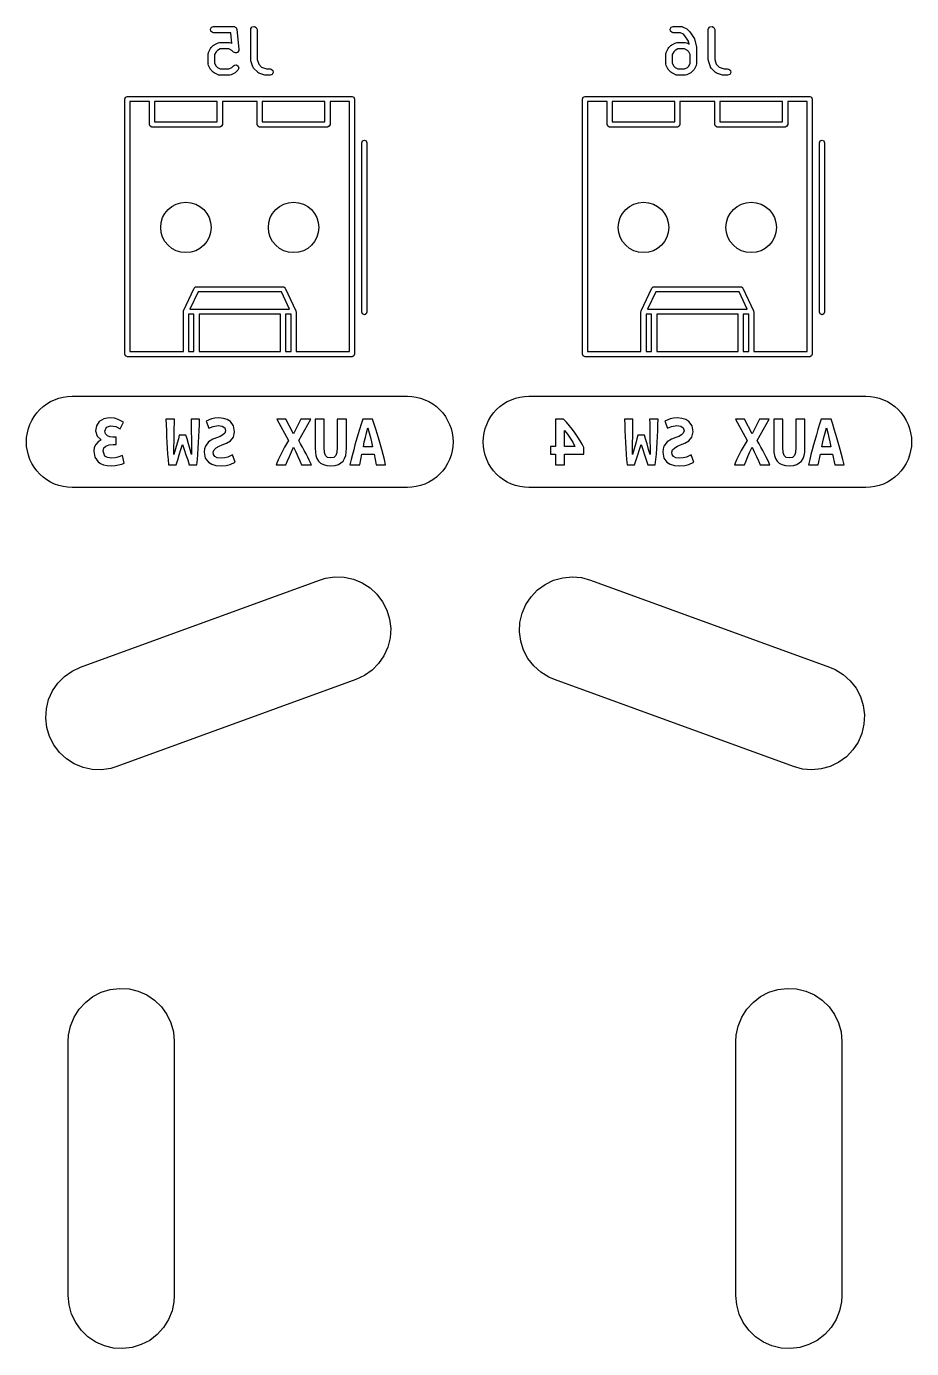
# Model space of a CAD drawing. Extents: x 15 to 417, y -164 to -100.
# Drawn here: x 396.29 to 417.17, y -131.25 to -100.05 of the extents above; entities that cross this region are included whole.
import ezdxf

# ---------------------------------------------------------------- set-up
doc = ezdxf.new("R2010")
doc.units = 0
doc.layers.add('BLACK', color=7, linetype='CONTINUOUS')

msp = doc.modelspace()

# ---------------------------------------------------------------- linework, layer by layer
at = {"layer": 'BLACK', "linetype": 'CONTINUOUS'}
for p, q in [((400.627, -100.114), (400.653, -100.07)), ((400.636, -100.165), (400.627, -100.114)), ((400.653, -100.07), (400.701, -100.052)), ((400.701, -100.052), (401.177, -100.052)), ((401.177, -100.052), (401.181, -100.053)), ((401.181, -100.053), (401.183, -100.053)), ((401.183, -100.053), (401.186, -100.054)), ((401.186, -100.054), (401.203, -100.057)), ((401.203, -100.057), (401.215, -100.067)), ((401.215, -100.067), (401.23, -100.074)), ((401.23, -100.074), (401.234, -100.083)), ((401.234, -100.083), (401.242, -100.09)), ((401.242, -100.09), (401.245, -100.106)), ((401.245, -100.106), (401.252, -100.12)), ((401.252, -100.12), (401.299, -100.596)), ((401.578, -100.127), (401.583, -100.102)), ((401.578, -100.842), (401.578, -100.127)), ((401.583, -100.102), (401.616, -100.062)), ((401.616, -100.062), (401.666, -100.054)), ((401.666, -100.054), (401.711, -100.079)), ((401.711, -100.079), (401.728, -100.127)), ((401.728, -100.127), (401.728, -100.829)), ((411.47, -100.114), (411.495, -100.07)), ((411.479, -100.165), (411.47, -100.114)), ((411.495, -100.07), (411.544, -100.052)), ((411.544, -100.052), (411.734, -100.052)), ((411.734, -100.052), (411.76, -100.057)), ((411.76, -100.057), (411.763, -100.06)), ((411.763, -100.06), (411.768, -100.06)), ((411.768, -100.06), (411.863, -100.108)), ((411.863, -100.108), (411.881, -100.121)), ((411.881, -100.121), (411.882, -100.122)), ((411.882, -100.122), (411.93, -100.17)), ((412.373, -100.127), (412.378, -100.102)), ((412.373, -100.842), (412.373, -100.127)), ((412.378, -100.102), (412.411, -100.062)), ((412.411, -100.062), (412.461, -100.054)), ((412.461, -100.054), (412.506, -100.079)), ((412.506, -100.079), (412.523, -100.127)), ((412.523, -100.127), (412.523, -100.829)), ((400.675, -100.198), (400.636, -100.165)), ((400.701, -100.202), (400.675, -100.198)), ((401.109, -100.202), (400.701, -100.202)), ((400.715, -100.489), (400.81, -100.441)), ((400.81, -100.441), (400.835, -100.434)), ((400.835, -100.434), (400.84, -100.435)), ((400.84, -100.435), (400.844, -100.433)), ((400.844, -100.433), (401.082, -100.433)), ((401.082, -100.433), (401.108, -100.438)), ((401.108, -100.438), (401.111, -100.441)), ((401.134, -100.451), (401.109, -100.202)), ((401.111, -100.441), (401.115, -100.441)), ((401.115, -100.441), (401.134, -100.451)), ((411.518, -100.198), (411.479, -100.165)), ((411.51, -100.489), (411.605, -100.441)), ((411.544, -100.202), (411.518, -100.198)), ((411.716, -100.202), (411.544, -100.202)), ((411.605, -100.441), (411.63, -100.434)), ((411.63, -100.434), (411.635, -100.435)), ((411.635, -100.435), (411.639, -100.433)), ((411.639, -100.433), (411.829, -100.433)), ((411.785, -100.237), (411.716, -100.202)), ((411.819, -100.27), (411.785, -100.237)), ((411.903, -100.396), (411.819, -100.27)), ((411.829, -100.433), (411.855, -100.438)), ((411.855, -100.438), (411.858, -100.441)), ((411.858, -100.441), (411.863, -100.441)), ((411.863, -100.441), (411.921, -100.47)), ((411.921, -100.47), (411.903, -100.396)), ((411.93, -100.17), (411.936, -100.179)), ((411.936, -100.179), (411.939, -100.181)), ((411.939, -100.181), (412.035, -100.324)), ((412.035, -100.324), (412.045, -100.347)), ((412.045, -100.347), (412.045, -100.347)), ((412.045, -100.347), (412.093, -100.538)), ((400.578, -100.699), (400.583, -100.673)), ((400.578, -100.937), (400.578, -100.699)), ((400.583, -100.673), (400.586, -100.67)), ((400.586, -100.665), (400.634, -100.57)), ((400.586, -100.67), (400.586, -100.665)), ((400.634, -100.57), (400.647, -100.552)), ((400.647, -100.552), (400.648, -100.551)), ((400.648, -100.551), (400.696, -100.503)), ((400.696, -100.503), (400.714, -100.49)), ((400.714, -100.49), (400.715, -100.489)), ((400.763, -100.648), (400.728, -100.717)), ((400.728, -100.717), (400.728, -100.919)), ((400.793, -100.618), (400.763, -100.648)), ((400.862, -100.583), (400.793, -100.618)), ((401.064, -100.583), (400.862, -100.583)), ((401.133, -100.618), (401.064, -100.583)), ((401.172, -100.657), (401.133, -100.618)), ((401.195, -100.668), (401.172, -100.657)), ((401.172, -100.657), (401.172, -100.657)), ((401.172, -100.657), (401.172, -100.657)), ((401.218, -100.678), (401.195, -100.668)), ((401.219, -100.678), (401.218, -100.678)), ((401.243, -100.672), (401.219, -100.678)), ((401.219, -100.678), (401.219, -100.678)), ((401.268, -100.665), (401.243, -100.672)), ((401.269, -100.664), (401.268, -100.665)), ((401.268, -100.665), (401.268, -100.665)), ((401.283, -100.644), (401.269, -100.664)), ((401.297, -100.623), (401.283, -100.644)), ((401.299, -100.596), (401.297, -100.622)), ((401.297, -100.622), (401.297, -100.622)), ((401.297, -100.622), (401.297, -100.623)), ((411.373, -100.699), (411.378, -100.673)), ((411.373, -100.937), (411.373, -100.699)), ((411.378, -100.673), (411.381, -100.67)), ((411.381, -100.665), (411.429, -100.57)), ((411.381, -100.67), (411.381, -100.665)), ((411.429, -100.57), (411.442, -100.552)), ((411.442, -100.552), (411.443, -100.551)), ((411.443, -100.551), (411.491, -100.503)), ((411.491, -100.503), (411.509, -100.49)), ((411.509, -100.49), (411.51, -100.489)), ((411.558, -100.648), (411.523, -100.717)), ((411.523, -100.717), (411.523, -100.919)), ((411.588, -100.618), (411.558, -100.648)), ((411.657, -100.583), (411.588, -100.618)), ((411.812, -100.583), (411.657, -100.583)), ((411.88, -100.618), (411.812, -100.583)), ((411.911, -100.648), (411.88, -100.618)), ((411.945, -100.717), (411.911, -100.648)), ((411.945, -100.919), (411.945, -100.717)), ((412.093, -100.538), (412.094, -100.553)), ((412.094, -100.553), (412.095, -100.556)), ((412.095, -100.556), (412.095, -100.937)), ((400.58, -100.941), (400.578, -100.937)), ((400.579, -100.945), (400.58, -100.941)), ((400.586, -100.97), (400.579, -100.945)), ((400.634, -101.066), (400.586, -100.97)), ((400.635, -101.067), (400.634, -101.066)), ((400.648, -101.085), (400.635, -101.067)), ((400.728, -100.919), (400.763, -100.988)), ((400.763, -100.988), (400.793, -101.018)), ((400.793, -101.018), (400.862, -101.052)), ((400.862, -101.052), (401.064, -101.052)), ((401.064, -101.052), (401.133, -101.018)), ((401.133, -101.018), (401.172, -100.979)), ((401.172, -100.979), (401.193, -100.964)), ((401.193, -100.964), (401.244, -100.96)), ((401.244, -100.96), (401.286, -100.989)), ((401.299, -101.039), (401.278, -101.085)), ((401.286, -100.989), (401.299, -101.039)), ((401.579, -100.843), (401.578, -100.842)), ((401.582, -100.865), (401.579, -100.843)), ((401.63, -101.008), (401.582, -100.865)), ((401.633, -101.012), (401.63, -101.008)), ((401.633, -101.016), (401.633, -101.012)), ((401.648, -101.038), (401.633, -101.016)), ((401.743, -101.133), (401.648, -101.038)), ((401.728, -100.829), (401.767, -100.944)), ((401.767, -100.944), (401.837, -101.014)), ((401.837, -101.014), (401.951, -101.052)), ((401.951, -101.052), (402.034, -101.052)), ((402.034, -101.052), (402.06, -101.057)), ((402.06, -101.057), (402.099, -101.09)), ((411.375, -100.941), (411.373, -100.937)), ((411.374, -100.945), (411.375, -100.941)), ((411.381, -100.97), (411.374, -100.945)), ((411.429, -101.066), (411.381, -100.97)), ((411.43, -101.067), (411.429, -101.066)), ((411.443, -101.085), (411.43, -101.067)), ((411.523, -100.919), (411.558, -100.988)), ((411.558, -100.988), (411.588, -101.018)), ((411.588, -101.018), (411.657, -101.052)), ((411.657, -101.052), (411.812, -101.052)), ((411.812, -101.052), (411.88, -101.018)), ((411.88, -101.018), (411.911, -100.988)), ((411.911, -100.988), (411.945, -100.919)), ((412.039, -101.066), (412.026, -101.084)), ((412.087, -100.97), (412.039, -101.066)), ((412.09, -100.963), (412.087, -100.966)), ((412.087, -100.966), (412.087, -100.97)), ((412.095, -100.937), (412.09, -100.963)), ((412.374, -100.843), (412.373, -100.842)), ((412.377, -100.865), (412.374, -100.843)), ((412.425, -101.008), (412.377, -100.865)), ((412.428, -101.012), (412.425, -101.008)), ((412.428, -101.016), (412.428, -101.012)), ((412.443, -101.038), (412.428, -101.016)), ((412.538, -101.133), (412.443, -101.038)), ((412.523, -100.829), (412.562, -100.944)), ((412.562, -100.944), (412.632, -101.014)), ((412.632, -101.014), (412.746, -101.052)), ((412.746, -101.052), (412.829, -101.052)), ((412.829, -101.052), (412.855, -101.057)), ((412.855, -101.057), (412.894, -101.09)), ((400.696, -101.133), (400.648, -101.085)), ((400.697, -101.133), (400.696, -101.133)), ((400.715, -101.147), (400.697, -101.133)), ((400.81, -101.194), (400.715, -101.147)), ((400.815, -101.195), (400.81, -101.194)), ((400.818, -101.198), (400.815, -101.195)), ((400.844, -101.202), (400.818, -101.198)), ((401.082, -101.202), (400.844, -101.202)), ((401.086, -101.201), (401.082, -101.202)), ((401.09, -101.202), (401.086, -101.201)), ((401.115, -101.194), (401.09, -101.202)), ((401.211, -101.147), (401.115, -101.194)), ((401.212, -101.146), (401.211, -101.147)), ((401.23, -101.133), (401.212, -101.146)), ((401.278, -101.085), (401.23, -101.133)), ((401.747, -101.135), (401.743, -101.133)), ((401.75, -101.139), (401.747, -101.135)), ((401.772, -101.151), (401.75, -101.139)), ((401.915, -101.199), (401.772, -101.151)), ((401.917, -101.198), (401.915, -101.199)), ((401.939, -101.202), (401.917, -101.198)), ((402.034, -101.202), (401.939, -101.202)), ((402.082, -101.185), (402.034, -101.202)), ((402.108, -101.14), (402.082, -101.185)), ((402.099, -101.09), (402.108, -101.14)), ((411.491, -101.133), (411.443, -101.085)), ((411.492, -101.133), (411.491, -101.133)), ((411.51, -101.147), (411.492, -101.133)), ((411.605, -101.194), (411.51, -101.147)), ((411.61, -101.195), (411.605, -101.194)), ((411.613, -101.198), (411.61, -101.195)), ((411.639, -101.202), (411.613, -101.198)), ((411.829, -101.202), (411.639, -101.202)), ((411.833, -101.201), (411.829, -101.202)), ((411.838, -101.202), (411.833, -101.201)), ((411.863, -101.194), (411.838, -101.202)), ((411.958, -101.147), (411.863, -101.194)), ((411.959, -101.146), (411.958, -101.147)), ((411.978, -101.133), (411.959, -101.146)), ((412.025, -101.085), (411.978, -101.133)), ((412.026, -101.084), (412.025, -101.085)), ((412.542, -101.135), (412.538, -101.133)), ((412.545, -101.139), (412.542, -101.135)), ((412.567, -101.151), (412.545, -101.139)), ((412.71, -101.199), (412.567, -101.151)), ((412.712, -101.198), (412.71, -101.199)), ((412.734, -101.202), (412.712, -101.198)), ((412.829, -101.202), (412.734, -101.202)), ((412.877, -101.185), (412.829, -101.202)), ((412.903, -101.14), (412.877, -101.185)), ((412.894, -101.09), (412.903, -101.14)), ((398.61, -101.765), (398.628, -101.723)), ((398.61, -107.785), (398.61, -101.765)), ((398.628, -101.723), (398.67, -101.705)), ((398.67, -101.705), (403.97, -101.705)), ((399.19, -101.825), (398.73, -101.825)), ((398.73, -101.825), (398.73, -107.725)), ((399.19, -102.365), (399.19, -101.825)), ((399.31, -101.825), (399.31, -102.305)), ((400.79, -101.825), (399.31, -101.825)), ((400.79, -102.305), (400.79, -101.825)), ((401.73, -101.825), (400.91, -101.825)), ((400.91, -101.825), (400.91, -102.365)), ((401.73, -102.365), (401.73, -101.825)), ((401.85, -101.825), (401.85, -102.305)), ((403.33, -101.825), (401.85, -101.825)), ((403.33, -102.305), (403.33, -101.825)), ((403.91, -101.825), (403.45, -101.825)), ((403.45, -101.825), (403.45, -102.365)), ((403.91, -107.725), (403.91, -101.825)), ((403.97, -101.705), (404.012, -101.723)), ((404.012, -101.723), (404.03, -101.765)), ((404.03, -101.765), (404.03, -107.785)), ((409.405, -101.765), (409.423, -101.723)), ((409.405, -107.785), (409.405, -101.765)), ((409.423, -101.723), (409.465, -101.705)), ((409.465, -101.705), (414.765, -101.705)), ((409.985, -101.825), (409.525, -101.825)), ((409.525, -101.825), (409.525, -107.725)), ((409.985, -102.365), (409.985, -101.825)), ((410.105, -101.825), (410.105, -102.305)), ((411.585, -101.825), (410.105, -101.825)), ((411.585, -102.305), (411.585, -101.825)), ((412.525, -101.825), (411.705, -101.825)), ((411.705, -101.825), (411.705, -102.365)), ((412.525, -102.365), (412.525, -101.825)), ((412.645, -101.825), (412.645, -102.305)), ((414.125, -101.825), (412.645, -101.825)), ((414.125, -102.305), (414.125, -101.825)), ((414.705, -101.825), (414.245, -101.825)), ((414.245, -101.825), (414.245, -102.365)), ((414.705, -107.725), (414.705, -101.825)), ((414.765, -101.705), (414.807, -101.723)), ((414.807, -101.723), (414.825, -101.765)), ((414.825, -101.765), (414.825, -107.785)), ((399.31, -102.305), (400.79, -102.305)), ((401.85, -102.305), (403.33, -102.305)), ((410.105, -102.305), (411.585, -102.305)), ((412.645, -102.305), (414.125, -102.305)), ((399.208, -102.407), (399.19, -102.365)), ((399.25, -102.425), (399.208, -102.407)), ((400.85, -102.425), (399.25, -102.425)), ((400.892, -102.407), (400.85, -102.425)), ((400.91, -102.365), (400.892, -102.407)), ((401.748, -102.407), (401.73, -102.365)), ((401.79, -102.425), (401.748, -102.407)), ((403.39, -102.425), (401.79, -102.425)), ((403.432, -102.407), (403.39, -102.425)), ((403.45, -102.365), (403.432, -102.407)), ((410.003, -102.407), (409.985, -102.365)), ((410.045, -102.425), (410.003, -102.407)), ((411.645, -102.425), (410.045, -102.425)), ((411.687, -102.407), (411.645, -102.425)), ((411.705, -102.365), (411.687, -102.407)), ((412.543, -102.407), (412.525, -102.365)), ((412.585, -102.425), (412.543, -102.407)), ((414.185, -102.425), (412.585, -102.425)), ((414.227, -102.407), (414.185, -102.425)), ((414.245, -102.365), (414.227, -102.407)), ((404.2, -102.795), (404.218, -102.753)), ((404.2, -106.795), (404.2, -102.795)), ((404.218, -102.753), (404.26, -102.735)), ((404.26, -102.735), (404.302, -102.753)), ((404.302, -102.753), (404.32, -102.795)), ((404.32, -102.795), (404.32, -106.795)), ((414.995, -102.795), (415.013, -102.753)), ((414.995, -106.795), (414.995, -102.795)), ((415.013, -102.753), (415.055, -102.735)), ((415.055, -102.735), (415.097, -102.753)), ((415.097, -102.753), (415.115, -102.795)), ((415.115, -102.795), (415.115, -106.795)), ((399.996, -106.759), (400.246, -106.229)), ((400.338, -106.315), (400.145, -106.725)), ((400.246, -106.229), (400.254, -106.222)), ((400.254, -106.222), (400.258, -106.213)), ((400.258, -106.213), (400.27, -106.207)), ((400.27, -106.207), (400.28, -106.199)), ((400.28, -106.199), (400.29, -106.199)), ((400.29, -106.199), (400.3, -106.195)), ((400.3, -106.195), (402.34, -106.195)), ((402.302, -106.315), (400.338, -106.315)), ((402.495, -106.725), (402.302, -106.315)), ((402.34, -106.195), (402.35, -106.199)), ((402.35, -106.199), (402.36, -106.199)), ((402.36, -106.199), (402.37, -106.207)), ((402.37, -106.207), (402.382, -106.213)), ((402.382, -106.213), (402.386, -106.222)), ((402.386, -106.222), (402.394, -106.229)), ((402.394, -106.229), (402.644, -106.759)), ((410.791, -106.759), (411.041, -106.229)), ((411.133, -106.315), (410.94, -106.725)), ((411.041, -106.229), (411.049, -106.222)), ((411.049, -106.222), (411.053, -106.213)), ((411.053, -106.213), (411.065, -106.207)), ((411.065, -106.207), (411.075, -106.199)), ((411.075, -106.199), (411.085, -106.199)), ((411.085, -106.199), (411.095, -106.195)), ((411.095, -106.195), (413.135, -106.195)), ((413.097, -106.315), (411.133, -106.315)), ((413.29, -106.725), (413.097, -106.315)), ((413.135, -106.195), (413.145, -106.199)), ((413.145, -106.199), (413.155, -106.199)), ((413.155, -106.199), (413.165, -106.207)), ((413.165, -106.207), (413.177, -106.213)), ((413.177, -106.213), (413.181, -106.222)), ((413.181, -106.222), (413.189, -106.229)), ((413.189, -106.229), (413.439, -106.759)), ((399.99, -106.785), (399.995, -106.773)), ((399.99, -107.725), (399.99, -106.785)), ((399.995, -106.773), (399.996, -106.759)), ((400.11, -106.845), (400.11, -107.725)), ((400.24, -106.845), (400.11, -106.845)), ((400.145, -106.725), (402.495, -106.725)), ((400.24, -107.725), (400.24, -106.845)), ((400.36, -106.845), (400.36, -107.725)), ((402.28, -106.845), (400.36, -106.845)), ((402.28, -107.725), (402.28, -106.845)), ((402.4, -106.845), (402.4, -107.725)), ((402.53, -106.845), (402.4, -106.845)), ((402.53, -107.725), (402.53, -106.845)), ((402.644, -106.759), (402.645, -106.773)), ((402.645, -106.773), (402.65, -106.785)), ((402.65, -106.785), (402.65, -107.725)), ((404.218, -106.837), (404.2, -106.795)), ((404.26, -106.855), (404.218, -106.837)), ((404.302, -106.837), (404.26, -106.855)), ((404.32, -106.795), (404.302, -106.837)), ((410.785, -106.785), (410.79, -106.773)), ((410.785, -107.725), (410.785, -106.785)), ((410.79, -106.773), (410.791, -106.759)), ((410.905, -106.845), (410.905, -107.725)), ((411.035, -106.845), (410.905, -106.845)), ((410.94, -106.725), (413.29, -106.725)), ((411.035, -107.725), (411.035, -106.845)), ((411.155, -106.845), (411.155, -107.725)), ((413.075, -106.845), (411.155, -106.845)), ((413.075, -107.725), (413.075, -106.845)), ((413.195, -106.845), (413.195, -107.725)), ((413.325, -106.845), (413.195, -106.845)), ((413.325, -107.725), (413.325, -106.845)), ((413.439, -106.759), (413.44, -106.773)), ((413.44, -106.773), (413.445, -106.785)), ((413.445, -106.785), (413.445, -107.725)), ((415.013, -106.837), (414.995, -106.795)), ((415.055, -106.855), (415.013, -106.837)), ((415.097, -106.837), (415.055, -106.855)), ((415.115, -106.795), (415.097, -106.837)), ((398.628, -107.827), (398.61, -107.785)), ((398.67, -107.845), (398.628, -107.827)), ((403.97, -107.845), (398.67, -107.845)), ((398.73, -107.725), (399.99, -107.725)), ((400.11, -107.725), (400.24, -107.725)), ((400.36, -107.725), (402.28, -107.725)), ((402.4, -107.725), (402.53, -107.725)), ((402.65, -107.725), (403.91, -107.725)), ((404.012, -107.827), (403.97, -107.845)), ((404.03, -107.785), (404.012, -107.827)), ((409.423, -107.827), (409.405, -107.785)), ((409.465, -107.845), (409.423, -107.827)), ((414.765, -107.845), (409.465, -107.845)), ((409.525, -107.725), (410.785, -107.725)), ((410.905, -107.725), (411.035, -107.725)), ((411.155, -107.725), (413.075, -107.725)), ((413.195, -107.725), (413.325, -107.725)), ((413.445, -107.725), (414.705, -107.725)), ((414.807, -107.827), (414.765, -107.845)), ((414.825, -107.785), (414.807, -107.827)), ((396.858, -108.905), (396.953, -108.86)), ((396.953, -108.86), (397.053, -108.825)), ((397.053, -108.825), (397.155, -108.799)), ((397.155, -108.799), (397.26, -108.784)), ((397.26, -108.784), (397.366, -108.778)), ((397.366, -108.778), (405.274, -108.778)), ((405.274, -108.778), (405.38, -108.784)), ((405.38, -108.784), (405.485, -108.799)), ((405.485, -108.799), (405.587, -108.825)), ((405.587, -108.825), (405.687, -108.86)), ((405.687, -108.86), (405.782, -108.905)), ((407.632, -108.905), (407.728, -108.86)), ((407.728, -108.86), (407.827, -108.825)), ((407.827, -108.825), (407.93, -108.799)), ((407.93, -108.799), (408.034, -108.784)), ((408.034, -108.784), (408.14, -108.778)), ((408.14, -108.778), (416.09, -108.778)), ((416.09, -108.778), (416.196, -108.784)), ((416.196, -108.784), (416.3, -108.799)), ((416.3, -108.799), (416.403, -108.825)), ((416.403, -108.825), (416.502, -108.86)), ((416.502, -108.86), (416.598, -108.905)), ((396.47, -109.257), (396.533, -109.172)), ((396.533, -109.172), (396.604, -109.094)), ((396.604, -109.094), (396.682, -109.023)), ((396.682, -109.023), (396.767, -108.96)), ((396.767, -108.96), (396.858, -108.905)), ((405.782, -108.905), (405.873, -108.96)), ((405.873, -108.96), (405.958, -109.023)), ((405.958, -109.023), (406.036, -109.094)), ((406.036, -109.094), (406.107, -109.172)), ((406.107, -109.172), (406.17, -109.257)), ((407.244, -109.257), (407.307, -109.172)), ((407.307, -109.172), (407.378, -109.094)), ((407.378, -109.094), (407.457, -109.023)), ((407.457, -109.023), (407.541, -108.96)), ((407.541, -108.96), (407.632, -108.905)), ((416.598, -108.905), (416.689, -108.96)), ((416.689, -108.96), (416.773, -109.023)), ((416.773, -109.023), (416.852, -109.094)), ((416.852, -109.094), (416.923, -109.172)), ((416.923, -109.172), (416.986, -109.257)), ((396.335, -109.542), (396.371, -109.443)), ((396.371, -109.443), (396.416, -109.347)), ((396.416, -109.347), (396.47, -109.257)), ((397.941, -109.474), (397.92, -109.595)), ((398.006, -109.377), (397.941, -109.474)), ((398.117, -109.314), (398.006, -109.377)), ((398.19, -109.297), (398.117, -109.314)), ((398.174, -109.508), (398.273, -109.474)), ((398.275, -109.291), (398.19, -109.297)), ((398.273, -109.474), (398.394, -109.494)), ((398.367, -109.299), (398.275, -109.291)), ((398.45, -109.323), (398.367, -109.299)), ((398.394, -109.494), (398.498, -109.544)), ((398.575, -109.387), (398.45, -109.323)), ((398.498, -109.544), (398.575, -109.387)), ((399.778, -109.315), (399.579, -109.315)), ((399.579, -109.315), (399.584, -109.45)), ((399.584, -109.45), (399.589, -109.589)), ((399.776, -109.529), (399.778, -109.42)), ((399.778, -109.42), (399.778, -109.315)), ((400.372, -109.315), (400.173, -109.315)), ((400.173, -109.315), (400.174, -109.42)), ((400.174, -109.42), (400.176, -109.528)), ((400.363, -109.587), (400.368, -109.449)), ((400.368, -109.449), (400.372, -109.315)), ((400.656, -109.314), (400.531, -109.364)), ((400.531, -109.364), (400.594, -109.53)), ((400.594, -109.53), (400.69, -109.488)), ((400.736, -109.297), (400.656, -109.314)), ((400.69, -109.488), (400.814, -109.471)), ((400.829, -109.291), (400.736, -109.297)), ((400.814, -109.471), (400.909, -109.485)), ((400.936, -109.3), (400.829, -109.291)), ((400.909, -109.485), (400.966, -109.526)), ((401.027, -109.329), (400.936, -109.3)), ((401.101, -109.377), (401.027, -109.329)), ((401.175, -109.479), (401.101, -109.377)), ((401.2, -109.614), (401.175, -109.479)), ((402.411, -109.315), (402.195, -109.315)), ((402.195, -109.315), (402.471, -109.82)), ((402.591, -109.661), (402.411, -109.315)), ((402.762, -109.315), (402.591, -109.661)), ((402.712, -109.825), (402.995, -109.315)), ((402.995, -109.315), (402.762, -109.315)), ((403.314, -109.315), (403.099, -109.315)), ((403.099, -109.315), (403.099, -110.005)), ((403.314, -109.989), (403.314, -109.315)), ((403.836, -109.315), (403.62, -109.315)), ((403.62, -109.315), (403.62, -109.991)), ((403.836, -110.005), (403.836, -109.315)), ((404.182, -109.436), (404.144, -109.56)), ((404.221, -109.315), (404.182, -109.436)), ((404.455, -109.315), (404.221, -109.315)), ((404.492, -109.435), (404.455, -109.315)), ((404.529, -109.558), (404.492, -109.435)), ((406.17, -109.257), (406.224, -109.347)), ((406.224, -109.347), (406.269, -109.443)), ((406.269, -109.443), (406.305, -109.542)), ((407.109, -109.542), (407.145, -109.443)), ((407.145, -109.443), (407.19, -109.347)), ((407.19, -109.347), (407.244, -109.257)), ((408.769, -109.315), (408.769, -109.965)), ((408.961, -109.315), (408.769, -109.315)), ((409.031, -109.39), (408.961, -109.315)), ((409.101, -109.473), (409.031, -109.39)), ((409.169, -109.562), (409.101, -109.473)), ((410.594, -109.315), (410.395, -109.315)), ((410.395, -109.315), (410.4, -109.45)), ((410.4, -109.45), (410.405, -109.589)), ((410.592, -109.529), (410.594, -109.42)), ((410.594, -109.42), (410.594, -109.315)), ((411.188, -109.315), (410.989, -109.315)), ((410.989, -109.315), (410.99, -109.42)), ((410.99, -109.42), (410.992, -109.528)), ((411.179, -109.587), (411.184, -109.449)), ((411.184, -109.449), (411.188, -109.315)), ((411.472, -109.314), (411.347, -109.364)), ((411.347, -109.364), (411.41, -109.53)), ((411.41, -109.53), (411.506, -109.488)), ((411.552, -109.297), (411.472, -109.314)), ((411.506, -109.488), (411.63, -109.471)), ((411.645, -109.291), (411.552, -109.297)), ((411.63, -109.471), (411.725, -109.485)), ((411.752, -109.3), (411.645, -109.291)), ((411.725, -109.485), (411.782, -109.526)), ((411.843, -109.329), (411.752, -109.3)), ((411.917, -109.377), (411.843, -109.329)), ((411.991, -109.479), (411.917, -109.377)), ((412.015, -109.614), (411.991, -109.479)), ((413.227, -109.315), (413.011, -109.315)), ((413.011, -109.315), (413.287, -109.82)), ((413.407, -109.661), (413.227, -109.315)), ((413.578, -109.315), (413.407, -109.661)), ((413.528, -109.825), (413.811, -109.315)), ((413.811, -109.315), (413.578, -109.315)), ((414.13, -109.315), (413.915, -109.315)), ((413.915, -109.315), (413.915, -110.005)), ((414.13, -109.989), (414.13, -109.315)), ((414.652, -109.315), (414.436, -109.315)), ((414.436, -109.315), (414.436, -109.991)), ((414.652, -110.005), (414.652, -109.315)), ((414.998, -109.436), (414.96, -109.56)), ((415.036, -109.315), (414.998, -109.436)), ((415.27, -109.315), (415.036, -109.315)), ((415.307, -109.435), (415.27, -109.315)), ((415.345, -109.558), (415.307, -109.435)), ((416.986, -109.257), (417.04, -109.347)), ((417.04, -109.347), (417.085, -109.443)), ((417.085, -109.443), (417.121, -109.542)), ((396.289, -109.855), (396.294, -109.749)), ((396.294, -109.749), (396.31, -109.645)), ((396.31, -109.645), (396.335, -109.542)), ((397.92, -109.595), (397.957, -109.719)), ((397.957, -109.719), (398.055, -109.81)), ((398.055, -109.81), (397.98, -109.853)), ((398.138, -109.602), (398.174, -109.508)), ((398.155, -109.668), (398.138, -109.602)), ((398.198, -109.71), (398.155, -109.668)), ((398.257, -109.733), (398.198, -109.71)), ((398.323, -109.74), (398.257, -109.733)), ((398.404, -109.74), (398.323, -109.74)), ((398.404, -109.918), (398.404, -109.74)), ((399.589, -109.589), (399.595, -109.729)), ((399.595, -109.729), (399.602, -109.868)), ((399.771, -109.856), (399.773, -109.748)), ((399.773, -109.748), (399.775, -109.64)), ((399.775, -109.64), (399.776, -109.529)), ((399.874, -109.78), (399.844, -109.888)), ((399.895, -109.698), (399.874, -109.78)), ((400.052, -109.698), (399.895, -109.698)), ((400.077, -109.783), (400.052, -109.698)), ((400.111, -109.902), (400.077, -109.783)), ((400.176, -109.528), (400.178, -109.638)), ((400.178, -109.638), (400.18, -109.748)), ((400.18, -109.748), (400.181, -109.855)), ((400.35, -109.866), (400.357, -109.727)), ((400.357, -109.727), (400.363, -109.587)), ((400.689, -109.793), (400.587, -109.856)), ((400.794, -109.75), (400.689, -109.793)), ((400.862, -109.724), (400.794, -109.75)), ((400.923, -109.692), (400.862, -109.724)), ((400.967, -109.65), (400.923, -109.692)), ((400.966, -109.526), (400.985, -109.595)), ((400.985, -109.595), (400.967, -109.65)), ((401.101, -109.829), (401.172, -109.742)), ((401.172, -109.742), (401.2, -109.614)), ((404.106, -109.688), (404.068, -109.819)), ((404.144, -109.56), (404.106, -109.688)), ((404.259, -109.857), (404.283, -109.749)), ((404.283, -109.749), (404.31, -109.641)), ((404.31, -109.641), (404.343, -109.525)), ((404.343, -109.525), (404.375, -109.641)), ((404.375, -109.641), (404.403, -109.749)), ((404.403, -109.749), (404.427, -109.857)), ((404.567, -109.684), (404.529, -109.558)), ((404.606, -109.814), (404.567, -109.684)), ((406.305, -109.542), (406.33, -109.645)), ((406.33, -109.645), (406.346, -109.749)), ((406.346, -109.749), (406.351, -109.855)), ((407.063, -109.855), (407.068, -109.749)), ((407.068, -109.749), (407.084, -109.645)), ((407.084, -109.645), (407.109, -109.542)), ((408.984, -109.965), (408.984, -109.584)), ((408.984, -109.584), (409.049, -109.67)), ((409.049, -109.67), (409.114, -109.765)), ((409.114, -109.765), (409.176, -109.865)), ((409.234, -109.652), (409.169, -109.562)), ((409.294, -109.742), (409.234, -109.652)), ((409.349, -109.83), (409.294, -109.742)), ((410.405, -109.589), (410.411, -109.729)), ((410.411, -109.729), (410.418, -109.868)), ((410.587, -109.856), (410.589, -109.748)), ((410.589, -109.748), (410.591, -109.64)), ((410.591, -109.64), (410.592, -109.529)), ((410.69, -109.78), (410.66, -109.888)), ((410.711, -109.698), (410.69, -109.78)), ((410.868, -109.698), (410.711, -109.698)), ((410.893, -109.783), (410.868, -109.698)), ((410.927, -109.902), (410.893, -109.783)), ((410.992, -109.528), (410.994, -109.638)), ((410.994, -109.638), (410.996, -109.748)), ((410.996, -109.748), (410.997, -109.855)), ((411.166, -109.866), (411.173, -109.727)), ((411.173, -109.727), (411.179, -109.587)), ((411.505, -109.793), (411.403, -109.856)), ((411.61, -109.75), (411.505, -109.793)), ((411.678, -109.724), (411.61, -109.75)), ((411.739, -109.692), (411.678, -109.724)), ((411.783, -109.65), (411.739, -109.692)), ((411.782, -109.526), (411.801, -109.595)), ((411.801, -109.595), (411.783, -109.65)), ((411.917, -109.829), (411.988, -109.742)), ((411.988, -109.742), (412.015, -109.614)), ((414.922, -109.688), (414.884, -109.819)), ((414.96, -109.56), (414.922, -109.688)), ((415.075, -109.857), (415.098, -109.749)), ((415.098, -109.749), (415.126, -109.641)), ((415.126, -109.641), (415.159, -109.525)), ((415.159, -109.525), (415.191, -109.641)), ((415.191, -109.641), (415.219, -109.749)), ((415.219, -109.749), (415.243, -109.857)), ((415.383, -109.684), (415.345, -109.558)), ((415.422, -109.814), (415.383, -109.684)), ((417.121, -109.542), (417.146, -109.645)), ((417.146, -109.645), (417.162, -109.749)), ((417.162, -109.749), (417.167, -109.855)), ((396.294, -109.961), (396.289, -109.855)), ((396.31, -110.065), (396.294, -109.961)), ((396.335, -110.168), (396.31, -110.065)), ((397.89, -109.987), (397.878, -110.075)), ((397.878, -110.075), (397.903, -110.213)), ((397.924, -109.913), (397.89, -109.987)), ((397.98, -109.853), (397.924, -109.913)), ((398.096, -110.072), (398.113, -109.999)), ((398.141, -110.189), (398.096, -110.072)), ((398.113, -109.999), (398.165, -109.952)), ((398.165, -109.952), (398.242, -109.926)), ((398.242, -109.926), (398.337, -109.918)), ((398.337, -109.918), (398.404, -109.918)), ((399.602, -109.868), (399.609, -110.006)), ((399.609, -110.006), (399.618, -110.141)), ((399.768, -110.061), (399.769, -109.961)), ((399.807, -110.016), (399.768, -110.155)), ((399.768, -110.155), (399.768, -110.061)), ((399.769, -109.961), (399.771, -109.856)), ((399.844, -109.888), (399.807, -110.016)), ((399.895, -110.16), (399.933, -110.036)), ((399.933, -110.036), (399.972, -109.918)), ((399.972, -109.918), (400.011, -110.033)), ((400.011, -110.033), (400.052, -110.157)), ((400.149, -110.033), (400.111, -109.902)), ((400.185, -110.155), (400.149, -110.033)), ((400.181, -109.855), (400.183, -109.961)), ((400.183, -109.961), (400.185, -110.061)), ((400.185, -110.061), (400.185, -110.155)), ((400.332, -110.141), (400.341, -110.004)), ((400.341, -110.004), (400.35, -109.866)), ((400.489, -110.02), (400.482, -110.101)), ((400.482, -110.101), (400.506, -110.236)), ((400.511, -109.954), (400.489, -110.02)), ((400.587, -109.856), (400.511, -109.954)), ((400.697, -110.099), (400.716, -110.04)), ((400.704, -110.151), (400.697, -110.099)), ((400.716, -110.04), (400.765, -109.994)), ((400.765, -109.994), (400.831, -109.957)), ((400.831, -109.957), (400.904, -109.927)), ((400.904, -109.927), (401.006, -109.886)), ((401.006, -109.886), (401.101, -109.829)), ((402.334, -110.058), (402.294, -110.137)), ((402.378, -109.977), (402.334, -110.058)), ((402.424, -109.897), (402.378, -109.977)), ((402.471, -109.82), (402.424, -109.897)), ((402.491, -110.199), (402.54, -110.091)), ((402.54, -110.091), (402.591, -109.982)), ((402.591, -109.982), (402.642, -110.087)), ((402.642, -110.087), (402.693, -110.196)), ((402.755, -109.902), (402.712, -109.825)), ((402.799, -109.982), (402.755, -109.902)), ((402.843, -110.062), (402.799, -109.982)), ((402.886, -110.14), (402.843, -110.062)), ((403.099, -110.005), (403.104, -110.095)), ((403.104, -110.095), (403.117, -110.176)), ((403.321, -110.104), (403.314, -109.989)), ((403.346, -110.179), (403.321, -110.104)), ((403.613, -110.106), (403.589, -110.18)), ((403.62, -109.991), (403.613, -110.106)), ((403.819, -110.176), (403.832, -110.095)), ((403.832, -110.095), (403.836, -110.005)), ((404.008, -110.039), (403.978, -110.155)), ((404.038, -109.928), (404.008, -110.039)), ((404.068, -109.819), (404.038, -109.928)), ((404.238, -109.969), (404.259, -109.857)), ((404.449, -109.969), (404.238, -109.969)), ((404.427, -109.857), (404.449, -109.969)), ((404.638, -109.921), (404.606, -109.814)), ((404.669, -110.033), (404.638, -109.921)), ((404.7, -110.15), (404.669, -110.033)), ((406.33, -110.065), (406.305, -110.168)), ((406.346, -109.961), (406.33, -110.065)), ((406.351, -109.855), (406.346, -109.961)), ((407.068, -109.961), (407.063, -109.855)), ((407.084, -110.065), (407.068, -109.961)), ((407.109, -110.168), (407.084, -110.065)), ((408.769, -109.965), (408.652, -109.965)), ((408.652, -109.965), (408.652, -110.141)), ((409.228, -109.965), (408.984, -109.965)), ((409.176, -109.865), (409.228, -109.965)), ((409.397, -109.912), (409.349, -109.83)), ((409.435, -109.984), (409.397, -109.912)), ((409.435, -110.141), (409.435, -109.984)), ((410.418, -109.868), (410.425, -110.006)), ((410.425, -110.006), (410.434, -110.141)), ((410.584, -110.061), (410.585, -109.961)), ((410.623, -110.016), (410.584, -110.155)), ((410.584, -110.155), (410.584, -110.061)), ((410.585, -109.961), (410.587, -109.856)), ((410.66, -109.888), (410.623, -110.016)), ((410.711, -110.16), (410.749, -110.036)), ((410.749, -110.036), (410.788, -109.918)), ((410.788, -109.918), (410.827, -110.033)), ((410.827, -110.033), (410.868, -110.157)), ((410.965, -110.033), (410.927, -109.902)), ((411.001, -110.155), (410.965, -110.033)), ((410.997, -109.855), (410.999, -109.961)), ((410.999, -109.961), (411, -110.061)), ((411, -110.061), (411.001, -110.155)), ((411.148, -110.141), (411.157, -110.004)), ((411.157, -110.004), (411.166, -109.866)), ((411.305, -110.02), (411.298, -110.101)), ((411.298, -110.101), (411.322, -110.236)), ((411.327, -109.954), (411.305, -110.02)), ((411.403, -109.856), (411.327, -109.954)), ((411.513, -110.099), (411.532, -110.04)), ((411.52, -110.151), (411.513, -110.099)), ((411.532, -110.04), (411.581, -109.994)), ((411.581, -109.994), (411.647, -109.957)), ((411.647, -109.957), (411.72, -109.927)), ((411.72, -109.927), (411.822, -109.886)), ((411.822, -109.886), (411.917, -109.829)), ((413.15, -110.058), (413.109, -110.137)), ((413.194, -109.977), (413.15, -110.058)), ((413.24, -109.897), (413.194, -109.977)), ((413.287, -109.82), (413.24, -109.897)), ((413.307, -110.199), (413.356, -110.091)), ((413.356, -110.091), (413.407, -109.982)), ((413.407, -109.982), (413.458, -110.087)), ((413.458, -110.087), (413.509, -110.196)), ((413.57, -109.902), (413.528, -109.825)), ((413.615, -109.982), (413.57, -109.902)), ((413.659, -110.062), (413.615, -109.982)), ((413.701, -110.14), (413.659, -110.062)), ((413.915, -110.005), (413.92, -110.095)), ((413.92, -110.095), (413.933, -110.176)), ((414.137, -110.104), (414.13, -109.989)), ((414.162, -110.179), (414.137, -110.104)), ((414.429, -110.106), (414.405, -110.18)), ((414.436, -109.991), (414.429, -110.106)), ((414.635, -110.176), (414.648, -110.095)), ((414.648, -110.095), (414.652, -110.005)), ((414.824, -110.039), (414.794, -110.155)), ((414.853, -109.928), (414.824, -110.039)), ((414.884, -109.819), (414.853, -109.928)), ((415.054, -109.969), (415.075, -109.857)), ((415.265, -109.969), (415.054, -109.969)), ((415.243, -109.857), (415.265, -109.969)), ((415.454, -109.921), (415.422, -109.814)), ((415.485, -110.033), (415.454, -109.921)), ((415.516, -110.15), (415.485, -110.033)), ((417.146, -110.065), (417.121, -110.168)), ((417.162, -109.961), (417.146, -110.065)), ((417.167, -109.855), (417.162, -109.961)), ((396.371, -110.267), (396.335, -110.168)), ((396.416, -110.363), (396.371, -110.267)), ((396.47, -110.453), (396.416, -110.363)), ((397.903, -110.213), (397.978, -110.322)), ((397.978, -110.322), (398.035, -110.363)), ((398.035, -110.363), (398.107, -110.394)), ((398.107, -110.394), (398.193, -110.413)), ((398.202, -110.224), (398.141, -110.189)), ((398.193, -110.413), (398.294, -110.419)), ((398.295, -110.236), (398.202, -110.224)), ((398.294, -110.419), (398.378, -110.413)), ((398.378, -110.231), (398.295, -110.236)), ((398.448, -110.216), (398.378, -110.231)), ((398.378, -110.413), (398.464, -110.398)), ((398.552, -110.18), (398.448, -110.216)), ((398.464, -110.398), (398.54, -110.379)), ((398.54, -110.379), (398.594, -110.36)), ((398.594, -110.36), (398.552, -110.18)), ((399.618, -110.141), (399.629, -110.272)), ((399.629, -110.272), (399.64, -110.396)), ((399.64, -110.396), (399.818, -110.396)), ((399.818, -110.396), (399.857, -110.282)), ((399.857, -110.282), (399.895, -110.16)), ((400.052, -110.157), (400.092, -110.282)), ((400.092, -110.282), (400.129, -110.396)), ((400.129, -110.396), (400.307, -110.396)), ((400.307, -110.396), (400.32, -110.272)), ((400.32, -110.272), (400.332, -110.141)), ((400.506, -110.236), (400.58, -110.336)), ((400.58, -110.336), (400.658, -110.382)), ((400.658, -110.382), (400.757, -110.41)), ((400.733, -110.196), (400.704, -110.151)), ((400.79, -110.228), (400.733, -110.196)), ((400.757, -110.41), (400.88, -110.419)), ((400.88, -110.239), (400.79, -110.228)), ((400.967, -110.233), (400.88, -110.239)), ((400.88, -110.419), (401.001, -110.412)), ((401.04, -110.215), (400.967, -110.233)), ((401.001, -110.412), (401.095, -110.39)), ((401.152, -110.162), (401.04, -110.215)), ((401.095, -110.39), (401.215, -110.337)), ((401.215, -110.337), (401.152, -110.162)), ((402.225, -110.282), (402.177, -110.396)), ((402.177, -110.396), (402.41, -110.396)), ((402.257, -110.212), (402.225, -110.282)), ((402.294, -110.137), (402.257, -110.212)), ((402.41, -110.396), (402.447, -110.302)), ((402.447, -110.302), (402.491, -110.199)), ((402.693, -110.196), (402.74, -110.302)), ((402.74, -110.302), (402.78, -110.396)), ((402.78, -110.396), (403.012, -110.396)), ((402.925, -110.214), (402.886, -110.14)), ((402.961, -110.283), (402.925, -110.214)), ((403.012, -110.396), (402.961, -110.283)), ((403.117, -110.176), (403.141, -110.247)), ((403.141, -110.247), (403.178, -110.307)), ((403.178, -110.307), (403.229, -110.355)), ((403.229, -110.355), (403.293, -110.39)), ((403.293, -110.39), (403.374, -110.412)), ((403.393, -110.22), (403.346, -110.179)), ((403.374, -110.412), (403.471, -110.419)), ((403.468, -110.232), (403.393, -110.22)), ((403.543, -110.22), (403.468, -110.232)), ((403.471, -110.419), (403.568, -110.412)), ((403.589, -110.18), (403.543, -110.22)), ((403.568, -110.412), (403.647, -110.39)), ((403.647, -110.39), (403.76, -110.307)), ((403.76, -110.307), (403.795, -110.247)), ((403.795, -110.247), (403.819, -110.176)), ((403.949, -110.274), (403.92, -110.396)), ((403.92, -110.396), (404.151, -110.396)), ((403.978, -110.155), (403.949, -110.274)), ((404.151, -110.396), (404.201, -110.147)), ((404.201, -110.147), (404.489, -110.147)), ((404.489, -110.147), (404.538, -110.396)), ((404.538, -110.396), (404.762, -110.396)), ((404.731, -110.271), (404.7, -110.15)), ((404.762, -110.396), (404.731, -110.271)), ((406.224, -110.363), (406.17, -110.453)), ((406.269, -110.267), (406.224, -110.363)), ((406.305, -110.168), (406.269, -110.267)), ((407.145, -110.267), (407.109, -110.168)), ((407.19, -110.363), (407.145, -110.267)), ((407.244, -110.453), (407.19, -110.363)), ((408.652, -110.141), (408.769, -110.141)), ((408.769, -110.141), (408.769, -110.396)), ((408.769, -110.396), (408.984, -110.396)), ((408.984, -110.396), (408.984, -110.141)), ((408.984, -110.141), (409.435, -110.141)), ((410.434, -110.141), (410.444, -110.272)), ((410.444, -110.272), (410.456, -110.396)), ((410.456, -110.396), (410.634, -110.396)), ((410.634, -110.396), (410.673, -110.282)), ((410.673, -110.282), (410.711, -110.16)), ((410.868, -110.157), (410.908, -110.282)), ((410.908, -110.282), (410.945, -110.396)), ((410.945, -110.396), (411.123, -110.396)), ((411.123, -110.396), (411.136, -110.272)), ((411.136, -110.272), (411.148, -110.141)), ((411.322, -110.236), (411.396, -110.336)), ((411.396, -110.336), (411.474, -110.382)), ((411.474, -110.382), (411.573, -110.41)), ((411.549, -110.196), (411.52, -110.151)), ((411.606, -110.228), (411.549, -110.196)), ((411.573, -110.41), (411.696, -110.419)), ((411.696, -110.239), (411.606, -110.228)), ((411.783, -110.233), (411.696, -110.239)), ((411.696, -110.419), (411.817, -110.412)), ((411.856, -110.215), (411.783, -110.233)), ((411.817, -110.412), (411.911, -110.39)), ((411.968, -110.162), (411.856, -110.215)), ((411.911, -110.39), (412.031, -110.337)), ((412.031, -110.337), (411.968, -110.162)), ((413.041, -110.282), (412.993, -110.396)), ((412.993, -110.396), (413.226, -110.396)), ((413.073, -110.212), (413.041, -110.282)), ((413.109, -110.137), (413.073, -110.212)), ((413.226, -110.396), (413.263, -110.302)), ((413.263, -110.302), (413.307, -110.199)), ((413.509, -110.196), (413.556, -110.302)), ((413.556, -110.302), (413.596, -110.396)), ((413.596, -110.396), (413.828, -110.396)), ((413.741, -110.214), (413.701, -110.14)), ((413.777, -110.283), (413.741, -110.214)), ((413.828, -110.396), (413.777, -110.283)), ((413.933, -110.176), (413.957, -110.247)), ((413.957, -110.247), (413.994, -110.307)), ((413.994, -110.307), (414.045, -110.355)), ((414.045, -110.355), (414.109, -110.39)), ((414.109, -110.39), (414.19, -110.412)), ((414.209, -110.22), (414.162, -110.179)), ((414.19, -110.412), (414.287, -110.419)), ((414.284, -110.232), (414.209, -110.22)), ((414.359, -110.22), (414.284, -110.232)), ((414.287, -110.419), (414.384, -110.412)), ((414.405, -110.18), (414.359, -110.22)), ((414.384, -110.412), (414.463, -110.39)), ((414.463, -110.39), (414.575, -110.307)), ((414.575, -110.307), (414.611, -110.247)), ((414.611, -110.247), (414.635, -110.176)), ((414.765, -110.274), (414.736, -110.396)), ((414.736, -110.396), (414.967, -110.396)), ((414.794, -110.155), (414.765, -110.274)), ((414.967, -110.396), (415.017, -110.147)), ((415.017, -110.147), (415.305, -110.147)), ((415.305, -110.147), (415.354, -110.396)), ((415.354, -110.396), (415.578, -110.396)), ((415.547, -110.271), (415.516, -110.15)), ((415.578, -110.396), (415.547, -110.271)), ((417.04, -110.363), (416.986, -110.453)), ((417.085, -110.267), (417.04, -110.363)), ((417.121, -110.168), (417.085, -110.267)), ((396.533, -110.538), (396.47, -110.453)), ((396.604, -110.616), (396.533, -110.538)), ((396.682, -110.687), (396.604, -110.616)), ((396.767, -110.75), (396.682, -110.687)), ((405.958, -110.687), (405.873, -110.75)), ((406.036, -110.616), (405.958, -110.687)), ((406.107, -110.538), (406.036, -110.616)), ((406.17, -110.453), (406.107, -110.538)), ((407.307, -110.538), (407.244, -110.453)), ((407.378, -110.616), (407.307, -110.538)), ((407.457, -110.687), (407.378, -110.616)), ((407.541, -110.75), (407.457, -110.687)), ((416.773, -110.687), (416.689, -110.75)), ((416.852, -110.616), (416.773, -110.687)), ((416.923, -110.538), (416.852, -110.616)), ((416.986, -110.453), (416.923, -110.538)), ((396.858, -110.805), (396.767, -110.75)), ((396.953, -110.85), (396.858, -110.805)), ((397.053, -110.885), (396.953, -110.85)), ((397.155, -110.911), (397.053, -110.885)), ((397.26, -110.926), (397.155, -110.911)), ((397.366, -110.932), (397.26, -110.926)), ((405.274, -110.932), (397.366, -110.932)), ((405.38, -110.926), (405.274, -110.932)), ((405.485, -110.911), (405.38, -110.926)), ((405.587, -110.885), (405.485, -110.911)), ((405.687, -110.85), (405.587, -110.885)), ((405.782, -110.805), (405.687, -110.85)), ((405.873, -110.75), (405.782, -110.805)), ((407.632, -110.805), (407.541, -110.75)), ((407.728, -110.85), (407.632, -110.805)), ((407.827, -110.885), (407.728, -110.85)), ((407.93, -110.911), (407.827, -110.885)), ((408.034, -110.926), (407.93, -110.911)), ((408.14, -110.932), (408.034, -110.926)), ((416.09, -110.932), (408.14, -110.932)), ((416.196, -110.926), (416.09, -110.932)), ((416.3, -110.911), (416.196, -110.926)), ((416.403, -110.885), (416.3, -110.911)), ((416.502, -110.85), (416.403, -110.885)), ((416.598, -110.805), (416.502, -110.85)), ((416.689, -110.75), (416.598, -110.805)), ((397.565, -115.167), (403.204, -113.115)), ((403.204, -113.115), (403.341, -113.074)), ((403.341, -113.074), (403.561, -113.042)), ((403.561, -113.042), (403.783, -113.049)), ((403.783, -113.049), (404.001, -113.096)), ((404.001, -113.096), (404.206, -113.18)), ((404.206, -113.18), (404.394, -113.3)), ((408.346, -113.349), (408.525, -113.218)), ((408.525, -113.218), (408.725, -113.121)), ((408.725, -113.121), (408.939, -113.061)), ((408.939, -113.061), (409.16, -113.04)), ((409.16, -113.04), (409.382, -113.058)), ((409.382, -113.058), (409.596, -113.115)), ((409.596, -113.115), (415.235, -115.167)), ((404.394, -113.3), (404.557, -113.45)), ((404.557, -113.45), (404.691, -113.628)), ((408.069, -113.695), (408.192, -113.51)), ((408.192, -113.51), (408.346, -113.349)), ((404.691, -113.628), (404.792, -113.826)), ((404.792, -113.826), (404.856, -114.039)), ((407.981, -113.9), (408.069, -113.695)), ((404.856, -114.039), (404.881, -114.259)), ((407.92, -114.338), (407.931, -114.116)), ((407.931, -114.116), (407.981, -113.9)), ((404.866, -114.481), (404.813, -114.697)), ((404.881, -114.259), (404.866, -114.481)), ((407.948, -114.558), (407.92, -114.338)), ((404.813, -114.697), (404.722, -114.9)), ((408.015, -114.77), (407.948, -114.558)), ((408.118, -114.967), (408.015, -114.77)), ((404.597, -115.083), (404.441, -115.242)), ((404.722, -114.9), (404.597, -115.083)), ((408.255, -115.142), (408.118, -114.967)), ((397.027, -115.549), (397.183, -115.39)), ((397.183, -115.39), (397.364, -115.262)), ((397.364, -115.262), (397.565, -115.167)), ((404.26, -115.37), (404.059, -115.465)), ((404.441, -115.242), (404.26, -115.37)), ((408.42, -115.291), (408.255, -115.142)), ((408.609, -115.408), (408.42, -115.291)), ((408.741, -115.465), (408.609, -115.408)), ((415.235, -115.167), (415.367, -115.224)), ((415.367, -115.224), (415.556, -115.341)), ((415.556, -115.341), (415.721, -115.49)), ((396.811, -115.935), (396.902, -115.732)), ((396.902, -115.732), (397.027, -115.549)), ((404.059, -115.465), (398.42, -117.517)), ((414.38, -117.517), (408.741, -115.465)), ((415.721, -115.49), (415.858, -115.665)), ((415.858, -115.665), (415.961, -115.862)), ((396.758, -116.151), (396.811, -115.935)), ((415.961, -115.862), (416.028, -116.074)), ((396.743, -116.373), (396.758, -116.151)), ((416.028, -116.074), (416.056, -116.294)), ((416.056, -116.294), (416.045, -116.516)), ((396.768, -116.593), (396.743, -116.373)), ((396.832, -116.806), (396.768, -116.593)), ((416.045, -116.516), (415.995, -116.732)), ((396.933, -117.004), (396.832, -116.806)), ((415.907, -116.937), (415.784, -117.122)), ((415.995, -116.732), (415.907, -116.937)), ((397.067, -117.182), (396.933, -117.004)), ((397.23, -117.332), (397.067, -117.182)), ((415.63, -117.283), (415.451, -117.414)), ((415.784, -117.122), (415.63, -117.283)), ((397.418, -117.452), (397.23, -117.332)), ((397.623, -117.536), (397.418, -117.452)), ((397.841, -117.583), (397.623, -117.536)), ((398.063, -117.59), (397.841, -117.583)), ((398.283, -117.558), (398.063, -117.59)), ((398.42, -117.517), (398.283, -117.558)), ((414.594, -117.574), (414.38, -117.517)), ((414.816, -117.592), (414.594, -117.574)), ((415.037, -117.571), (414.816, -117.592)), ((415.251, -117.511), (415.037, -117.571)), ((415.451, -117.414), (415.251, -117.511)), ((397.856, -122.945), (398.054, -122.843)), ((398.054, -122.843), (398.266, -122.777)), ((398.266, -122.777), (398.487, -122.751)), ((398.487, -122.751), (398.709, -122.763)), ((398.709, -122.763), (398.925, -122.815)), ((398.925, -122.815), (399.128, -122.905)), ((399.128, -122.905), (399.313, -123.029)), ((413.604, -122.945), (413.802, -122.843)), ((413.802, -122.843), (414.014, -122.777)), ((414.014, -122.777), (414.235, -122.751)), ((414.235, -122.751), (414.457, -122.763)), ((414.457, -122.763), (414.673, -122.815)), ((414.673, -122.815), (414.876, -122.905)), ((414.876, -122.905), (415.061, -123.029)), ((397.53, -123.244), (397.68, -123.08)), ((397.68, -123.08), (397.856, -122.945)), ((399.313, -123.029), (399.472, -123.183)), ((399.472, -123.183), (399.602, -123.364)), ((413.278, -123.244), (413.428, -123.08)), ((413.428, -123.08), (413.604, -122.945)), ((415.061, -123.029), (415.22, -123.183)), ((415.22, -123.183), (415.35, -123.364)), ((397.329, -123.639), (397.412, -123.433)), ((397.412, -123.433), (397.53, -123.244)), ((399.602, -123.364), (399.698, -123.564)), ((413.077, -123.639), (413.16, -123.433)), ((413.16, -123.433), (413.278, -123.244)), ((415.35, -123.364), (415.446, -123.564)), ((397.284, -123.856), (397.329, -123.639)), ((399.698, -123.564), (399.756, -123.779)), ((399.756, -123.779), (399.776, -124)), ((413.032, -123.856), (413.077, -123.639)), ((415.446, -123.564), (415.504, -123.779)), ((415.504, -123.779), (415.524, -124)), ((397.276, -124), (397.284, -123.856)), ((397.276, -130), (397.276, -124)), ((399.776, -124), (399.776, -130)), ((413.024, -124), (413.032, -123.856)), ((413.024, -130), (413.024, -124)), ((415.524, -124), (415.524, -130)), ((397.296, -130.221), (397.276, -130)), ((399.776, -130), (399.768, -130.144)), ((413.044, -130.221), (413.024, -130)), ((415.524, -130), (415.516, -130.144)), ((397.354, -130.436), (397.296, -130.221)), ((399.723, -130.361), (399.64, -130.567)), ((399.768, -130.144), (399.723, -130.361)), ((413.102, -130.436), (413.044, -130.221)), ((415.471, -130.361), (415.388, -130.567)), ((415.516, -130.144), (415.471, -130.361)), ((397.45, -130.636), (397.354, -130.436)), ((397.58, -130.817), (397.45, -130.636)), ((399.64, -130.567), (399.522, -130.756)), ((413.198, -130.636), (413.102, -130.436)), ((413.328, -130.817), (413.198, -130.636)), ((415.388, -130.567), (415.27, -130.756)), ((397.739, -130.971), (397.58, -130.817)), ((397.924, -131.095), (397.739, -130.971)), ((399.372, -130.92), (399.196, -131.055)), ((399.522, -130.756), (399.372, -130.92)), ((413.487, -130.971), (413.328, -130.817)), ((413.672, -131.095), (413.487, -130.971)), ((415.12, -130.92), (414.944, -131.055)), ((415.27, -130.756), (415.12, -130.92)), ((398.127, -131.185), (397.924, -131.095)), ((398.343, -131.237), (398.127, -131.185)), ((398.565, -131.249), (398.343, -131.237)), ((398.786, -131.223), (398.565, -131.249)), ((398.998, -131.157), (398.786, -131.223)), ((399.196, -131.055), (398.998, -131.157)), ((413.875, -131.185), (413.672, -131.095)), ((414.091, -131.237), (413.875, -131.185)), ((414.313, -131.249), (414.091, -131.237)), ((414.534, -131.223), (414.313, -131.249)), ((414.746, -131.157), (414.534, -131.223)), ((414.944, -131.055), (414.746, -131.157))]:
    msp.add_line(p, q, dxfattribs=at)
at = {"layer": 'BLACK'}
for centre in [(400.05, -104.795), (402.59, -104.795), (410.845, -104.795), (413.385, -104.795)]:
    msp.add_circle(centre, 0.595, dxfattribs=at)

doc.saveas('drawing.dxf')
